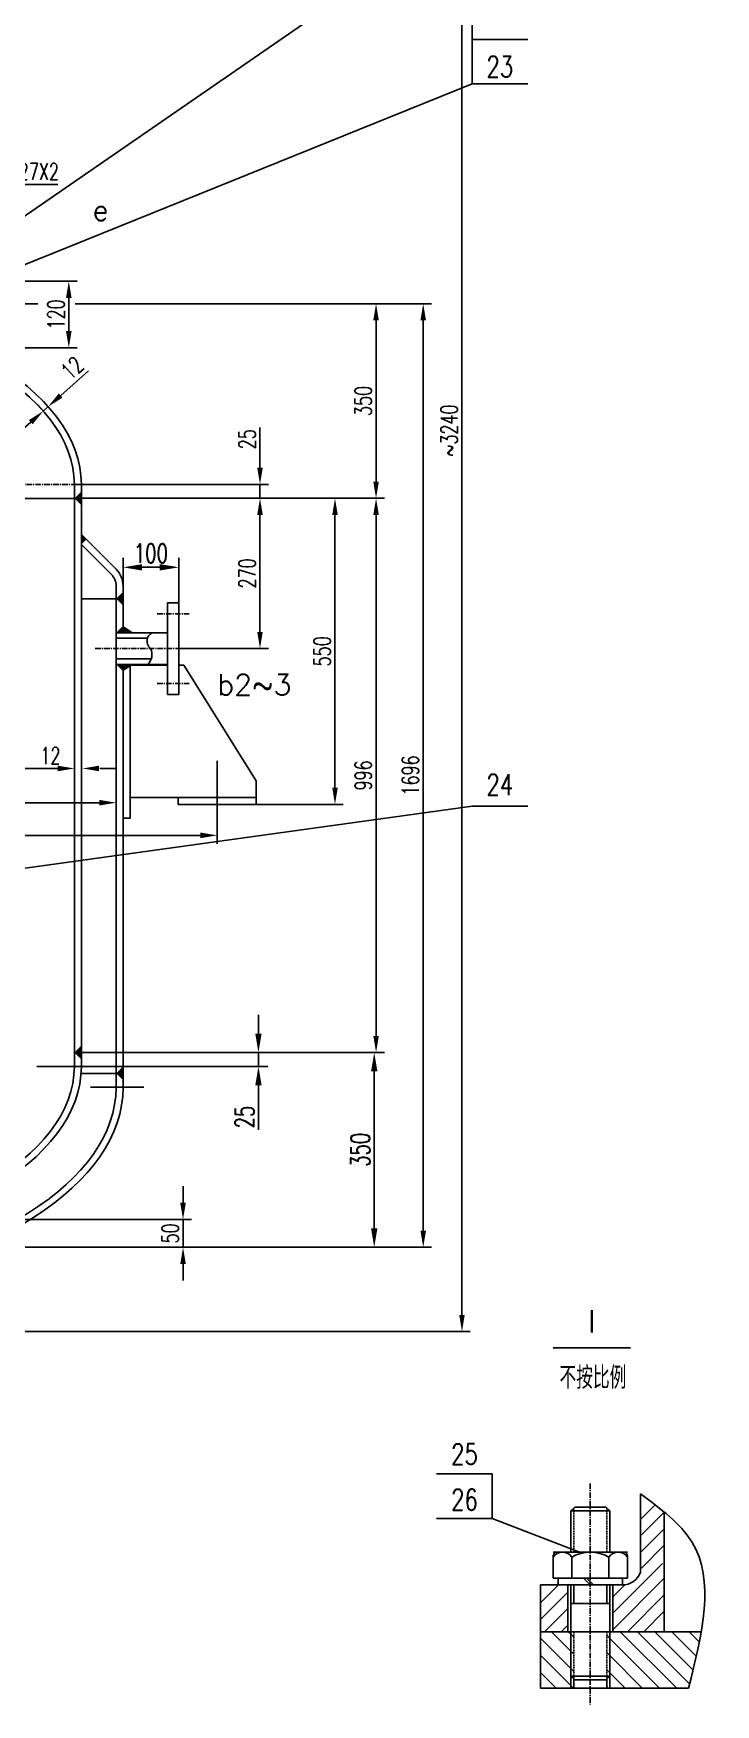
# Model space of a CAD drawing. Extents: x 10804 to 21355, y 4530 to 12940.
# Drawn here: x 13328 to 14554, y 8381 to 11384 of the extents above; entities that cross this region are included whole.
import ezdxf
from ezdxf.enums import TextEntityAlignment as Align

# ---------------------------------------------------------------- set-up
doc = ezdxf.new("R2010")
doc.units = 0
doc.header["$LTSCALE"] = 8
for name, pattern in [('ACAD_ISO10W100', [18, 12, -3, 0, -3]), ('CENTER', [2, 1.25, -0.25, 0.25, -0.25]), ('HIDDEN', [0.375, 0.25, -0.125])]:
    doc.linetypes.add(name, pattern=pattern)
for name, color, linetype in [('1', 1, 'Continuous'), ('12', 14, 'Continuous'), ('3', 7, 'HIDDEN'), ('BZ', 7, 'Continuous'), ('HGJ', 1, 'Continuous'), ('HGJX', 2, 'CENTER'), ('hgjy', 7, 'Continuous'), ('JGHF', 5, 'Continuous'), ('sb', 1, 'Continuous'), ('sbx', 2, 'ACAD_ISO10W100'), ('sby', 5, 'Continuous'), ('tank', 1, 'Continuous'), ('tankx', 2, 'ACAD_ISO10W100'), ('tanky', 7, 'Continuous'), ('zz', 1, 'Continuous')]:
    doc.layers.add(name, color=color, linetype=linetype)
doc.styles.add('hzfs', font='simplex.shx', dxfattribs={"width": 0.7, "bigfont": 'hzfs.shx'})
doc.styles.get("Standard").update_dxf_attribs({"font": 'txt', "width": 0.7, "bigfont": 'hztxt.shx'})
doc.dimstyles.get("Standard").update_dxf_attribs({"dimtxt": 0.18, "dimasz": 0.18, "dimexe": 0.18, "dimexo": 0.0625, "dimgap": 0.09, "dimtad": 0, "dimtih": 1, "dimtoh": 1, "dimdec": 4, "dimzin": 0, "dimdsep": 46, "dimtxsty": 'Standard', "dimcen": 0.09, "dimadec": 0, "dimazin": 0, "dimtfac": 1, "dimtdec": 4, "dimtofl": 0, "dimtmove": 0, "dimatfit": 3, "dimfxl": 1, "dimtolj": 1, "dimtzin": 0, "dimarcsym": 0})

# ---------------------------------------------------------------- blocks, each defined once
blk = doc.blocks.new('*D231')
at = {"color": 0, "lineweight": -2}
for p, q in [((12752.5, 12290.1), (14113.1, 12290.1)), ((14098.1, 9081.4), (14098.1, 12260.1)), ((12520, 9051.4), (14113.1, 9051.4))]:
    blk.add_line(p, q, dxfattribs=at)
at = {"color": 0}
for points in [[(14093.1, 12260.1), (14103.1, 12260.1), (14098.1, 12290.1)], [(14093.1, 9081.4), (14103.1, 9081.4), (14098.1, 9051.4)]]:
    blk.add_solid(points, dxfattribs=at)
at = {"layer": 'Defpoints', "color": 0}
for p in [(12751.9, 12290.1), (14098.1, 12290.1), (12519.4, 9051.4)]:
    blk.add_point(p, dxfattribs=at)
at = {"color": 0, "insert": (14075.1, 10670.7), "char_height": 30, "attachment_point": 5, "rotation": 90}
blk.add_mtext('\\A1;~3240', dxfattribs=at)
blk = doc.blocks.new('*D233')
at = {"color": 0, "lineweight": -2}
for p, q in [((11845.5, 10044.6), (11845.5, 9928.3)), ((13658.3, 10045.6), (13658.3, 9928.3)), ((11875.5, 9943.3), (13628.3, 9943.3))]:
    blk.add_line(p, q, dxfattribs=at)
at = {"color": 0}
for points in [[(11875.5, 9948.3), (11875.5, 9938.3), (11845.5, 9943.3)], [(13628.3, 9948.3), (13628.3, 9938.3), (13658.3, 9943.3)]]:
    blk.add_solid(points, dxfattribs=at)
at = {"layer": 'Defpoints', "color": 0}
for p in [(11845.5, 10045.3), (13658.3, 10046.3), (13658.3, 9943.3)]:
    blk.add_point(p, dxfattribs=at)
at = {"color": 0, "insert": (12630.8, 9966.3), "char_height": 30, "attachment_point": 5}
blk.add_mtext('\\A1;%%C1911', dxfattribs=at)
blk = doc.blocks.new('*D234')
at = {"color": 0, "lineweight": -2}
for p, q in [((13821.8, 10549), (13885, 10549)), ((13870, 10029), (13870, 10519)), ((13662.5, 9999), (13885, 9999))]:
    blk.add_line(p, q, dxfattribs=at)
at = {"color": 0}
for points in [[(13865, 10519), (13875, 10519), (13870, 10549)], [(13865, 10029), (13875, 10029), (13870, 9999)]]:
    blk.add_solid(points, dxfattribs=at)
at = {"layer": 'Defpoints', "color": 0}
for p in [(13821.2, 10549), (13870, 10549), (13661.9, 9999)]:
    blk.add_point(p, dxfattribs=at)
at = {"color": 0, "insert": (13847, 10274), "char_height": 30, "attachment_point": 5, "rotation": 90}
blk.add_mtext('\\A1;550', dxfattribs=at)
blk = doc.blocks.new('*D236')
at = {"color": 0, "lineweight": -2}
for p, q in [((13735.3, 10604), (13735.3, 10676.2)), ((13402.5, 10574), (13750.3, 10574)), ((13735.3, 10549), (13735.3, 10574)), ((13402.5, 10549), (13750.3, 10549)), ((13735.3, 10519), (13735.3, 10489))]:
    blk.add_line(p, q, dxfattribs=at)
at = {"color": 0}
for points in [[(13730.3, 10604), (13740.3, 10604), (13735.3, 10574)], [(13730.3, 10519), (13740.3, 10519), (13735.3, 10549)]]:
    blk.add_solid(points, dxfattribs=at)
at = {"layer": 'Defpoints', "color": 0}
for p in [(13401.9, 10574), (13735.3, 10574), (13401.9, 10549)]:
    blk.add_point(p, dxfattribs=at)
at = {"color": 0, "insert": (13712.3, 10655.1), "char_height": 30, "attachment_point": 5, "rotation": 90}
blk.add_mtext('\\A1;25', dxfattribs=at)
blk = doc.blocks.new('*D237')
at = {"color": 0, "lineweight": -2}
for p, q in [((13509.2, 10549), (13750.3, 10549)), ((13735.3, 10519), (13735.3, 10309)), ((13590, 10279), (13750.3, 10279))]:
    blk.add_line(p, q, dxfattribs=at)
at = {"color": 0}
for points in [[(13730.3, 10519), (13740.3, 10519), (13735.3, 10549)], [(13730.3, 10309), (13740.3, 10309), (13735.3, 10279)]]:
    blk.add_solid(points, dxfattribs=at)
at = {"layer": 'Defpoints', "color": 0}
for p in [(13508.5, 10549), (13589.4, 10279), (13735.3, 10279)]:
    blk.add_point(p, dxfattribs=at)
at = {"color": 0, "insert": (13712.3, 10414), "char_height": 30, "attachment_point": 5, "rotation": 90}
blk.add_mtext('\\A1;270', dxfattribs=at)
blk = doc.blocks.new('*D238')
at = {"color": 0, "lineweight": -2}
for p, q in [((13836.8, 10898.8), (14043.5, 10898.8)), ((14028.5, 10868.8), (14028.5, 9233)), ((13838.8, 9203), (14043.5, 9203))]:
    blk.add_line(p, q, dxfattribs=at)
at = {"color": 0}
for points in [[(14023.5, 10868.8), (14033.5, 10868.8), (14028.5, 10898.8)], [(14023.5, 9233), (14033.5, 9233), (14028.5, 9203)]]:
    blk.add_solid(points, dxfattribs=at)
at = {"layer": 'Defpoints', "color": 0}
for p in [(13836.2, 10898.8), (13838.2, 9203), (14028.5, 9203)]:
    blk.add_point(p, dxfattribs=at)
at = {"color": 0, "insert": (14005.5, 10050.9), "char_height": 30, "attachment_point": 5, "rotation": 90}
blk.add_mtext('\\A1;1696', dxfattribs=at)
blk = doc.blocks.new('*D240')
at = {"color": 0, "lineweight": -2}
for p, q in [((12101.9, 10064.1), (12101.9, 10078.5)), ((12131.9, 10063.5), (13371.9, 10063.5)), ((13401.9, 10064.1), (13401.9, 10078.5))]:
    blk.add_line(p, q, dxfattribs=at)
at = {"color": 0}
for points in [[(12131.9, 10068.5), (12131.9, 10058.5), (12101.9, 10063.5)], [(13371.9, 10068.5), (13371.9, 10058.5), (13401.9, 10063.5)]]:
    blk.add_solid(points, dxfattribs=at)
at = {"layer": 'Defpoints', "color": 0}
for p in [(12101.9, 10063.5), (13401.9, 10063.5), (13401.9, 10063.5)]:
    blk.add_point(p, dxfattribs=at)
at = {"color": 0, "insert": (12617.2, 10086.5), "char_height": 30, "attachment_point": 5}
blk.add_mtext('\\A1;%%C1300', dxfattribs=at)
blk = doc.blocks.new('*D241')
at = {"color": 0, "lineweight": -2}
for p, q in [((12026.9, 10002.6), (12026.9, 10017)), ((12056.9, 10002), (13446.9, 10002)), ((13476.9, 9946.2), (13476.9, 10017))]:
    blk.add_line(p, q, dxfattribs=at)
at = {"color": 0}
for points in [[(12056.9, 10007), (12056.9, 9997), (12026.9, 10002)], [(13446.9, 10007), (13446.9, 9997), (13476.9, 10002)]]:
    blk.add_solid(points, dxfattribs=at)
at = {"layer": 'Defpoints', "color": 0}
for p in [(12026.9, 10002), (13476.9, 10002), (13476.9, 9945.5)]:
    blk.add_point(p, dxfattribs=at)
at = {"color": 0, "insert": (12622.4, 10025), "char_height": 30, "attachment_point": 5}
blk.add_mtext('\\A1;%%c1450', dxfattribs=at)
blk = doc.blocks.new('*D242')
at = {"color": 0, "lineweight": -2}
for p, q in [((13402.5, 9553), (13957.5, 9553)), ((13940.5, 9237), (13940.5, 9519)), ((12752.5, 9203), (13957.5, 9203))]:
    blk.add_line(p, q, dxfattribs=at)
at = {"color": 0}
for points in [[(13934.8, 9519), (13946.2, 9519), (13940.5, 9553)], [(13934.8, 9237), (13946.2, 9237), (13940.5, 9203)]]:
    blk.add_solid(points, dxfattribs=at)
at = {"layer": 'Defpoints', "color": 0}
for p in [(13401.9, 9553), (13940.5, 9553), (12751.9, 9203)]:
    blk.add_point(p, dxfattribs=at)
at = {"color": 0, "insert": (13915.5, 9378), "char_height": 34, "attachment_point": 5, "rotation": 90}
blk.add_mtext('\\A1;350', dxfattribs=at)
blk = doc.blocks.new('*D243')
at = {"color": 0, "lineweight": -2}
for p, q in [((13597.1, 9283), (13597.1, 9313)), ((12753.2, 9253), (13612.1, 9253)), ((13597.1, 9253), (13597.1, 9203)), ((13650.8, 9203), (13582.1, 9203)), ((13597.1, 9173), (13597.1, 9143))]:
    blk.add_line(p, q, dxfattribs=at)
at = {"color": 0}
for points in [[(13592.1, 9283), (13602.1, 9283), (13597.1, 9253)], [(13592.1, 9173), (13602.1, 9173), (13597.1, 9203)]]:
    blk.add_solid(points, dxfattribs=at)
at = {"layer": 'Defpoints', "color": 0}
for p in [(12752.5, 9253), (13597.1, 9203), (13651.4, 9203)]:
    blk.add_point(p, dxfattribs=at)
at = {"color": 0, "insert": (13574.1, 9228), "char_height": 30, "attachment_point": 5, "rotation": 90}
blk.add_mtext('\\A1;50', dxfattribs=at)
blk = doc.blocks.new('*D249')
at = {"color": 0, "lineweight": -2}
for p, q in [((13732.5, 9587), (13732.5, 9621)), ((13403.2, 9553), (13749.5, 9553)), ((13732.5, 9553), (13732.5, 9528)), ((13402.5, 9528), (13749.5, 9528)), ((13732.5, 9494), (13732.5, 9414.2))]:
    blk.add_line(p, q, dxfattribs=at)
at = {"color": 0}
for points in [[(13726.8, 9587), (13738.2, 9587), (13732.5, 9553)], [(13726.8, 9494), (13738.2, 9494), (13732.5, 9528)]]:
    blk.add_solid(points, dxfattribs=at)
at = {"layer": 'Defpoints', "color": 0}
for p in [(13402.5, 9553), (13401.9, 9528), (13732.5, 9528)]:
    blk.add_point(p, dxfattribs=at)
at = {"color": 0, "insert": (13707.5, 9437.1), "char_height": 34, "attachment_point": 5, "rotation": 90}
blk.add_mtext('\\A1;25', dxfattribs=at)
blk = doc.blocks.new('*D250')
at = {"color": 0, "lineweight": -2}
for p, q in [((13489.4, 10319.6), (13489.4, 10442)), ((13523.4, 10425), (13555.4, 10425)), ((13589.4, 10362.1), (13589.4, 10442))]:
    blk.add_line(p, q, dxfattribs=at)
at = {"color": 0}
for points in [[(13523.4, 10430.7), (13523.4, 10419.3), (13489.4, 10425)], [(13555.4, 10430.7), (13555.4, 10419.3), (13589.4, 10425)]]:
    blk.add_solid(points, dxfattribs=at)
at = {"layer": 'Defpoints', "color": 0}
for p in [(13589.4, 10425), (13589.4, 10361.5), (13489.4, 10319)]:
    blk.add_point(p, dxfattribs=at)
at = {"color": 0, "insert": (13539.4, 10450), "char_height": 34, "attachment_point": 5}
blk.add_mtext('\\A1;100', dxfattribs=at)
blk = doc.blocks.new('*D252')
at = {"color": 0, "lineweight": -2}
for p, q in [((13403.2, 10898.8), (13958.8, 10898.8)), ((13943.8, 10868.8), (13943.8, 10579)), ((13438.6, 10549), (13958.8, 10549))]:
    blk.add_line(p, q, dxfattribs=at)
at = {"color": 0}
for points in [[(13938.8, 10868.8), (13948.8, 10868.8), (13943.8, 10898.8)], [(13938.8, 10579), (13948.8, 10579), (13943.8, 10549)]]:
    blk.add_solid(points, dxfattribs=at)
at = {"layer": 'Defpoints', "color": 0}
for p in [(13402.6, 10898.8), (13438, 10549), (13943.8, 10549)]:
    blk.add_point(p, dxfattribs=at)
at = {"color": 0, "insert": (13920.8, 10723.9), "char_height": 30, "attachment_point": 5, "rotation": 90}
blk.add_mtext('\\A1;350', dxfattribs=at)
blk = doc.blocks.new('*D253')
at = {"color": 0, "lineweight": -2}
for p, q in [((13300, 10939.3), (13406.9, 10939.3)), ((13391.9, 10909.3), (13391.9, 10849.7)), ((13207.5, 10819.7), (13406.9, 10819.7))]:
    blk.add_line(p, q, dxfattribs=at)
at = {"color": 0}
for points in [[(13386.9, 10909.3), (13396.9, 10909.3), (13391.9, 10939.3)], [(13386.9, 10849.7), (13396.9, 10849.7), (13391.9, 10819.7)]]:
    blk.add_solid(points, dxfattribs=at)
at = {"layer": 'Defpoints', "color": 0}
for p in [(13299.4, 10939.3), (13206.9, 10819.7), (13391.9, 10819.7)]:
    blk.add_point(p, dxfattribs=at)
at = {"color": 0, "insert": (13368.9, 10879.5), "char_height": 30, "attachment_point": 5, "rotation": 90}
blk.add_mtext('\\A1;120', dxfattribs=at)
blk = doc.blocks.new('*D254')
at = {"color": 0, "lineweight": -2}
for p, q in [((13377.3, 10733.8), (13427.2, 10778.4)), ((13354.5, 10714.2), (13344.9, 10725)), ((13345.6, 10706.3), (13336, 10717)), ((13346, 10705.8), (13354.9, 10713.8)), ((13323.6, 10685.9), (13301.2, 10665.9))]:
    blk.add_line(p, q, dxfattribs=at)
at = {"color": 0}
for points in [[(13373.9, 10737.5), (13380.6, 10730), (13354.9, 10713.8)], [(13320.3, 10689.6), (13327, 10682.1), (13346, 10705.8)]]:
    blk.add_solid(points, dxfattribs=at)
at = {"layer": 'Defpoints', "color": 0}
for p in [(13346, 10705.8), (13354.9, 10713.8), (13354.9, 10713.8)]:
    blk.add_point(p, dxfattribs=at)
at = {"color": 0, "insert": (13398.1, 10783.2), "char_height": 30, "attachment_point": 5, "rotation": 41.7794}
blk.add_mtext('\\A1;12', dxfattribs=at)
blk = doc.blocks.new('*D255')
at = {"color": 0, "lineweight": -2}
for p, q in [((13161.3, 11113.1), (13131.3, 11113.1)), ((13191.3, 11062.9), (13191.3, 11128.1)), ((13191.3, 11113.1), (13222.5, 11113.1)), ((13222.5, 11062.9), (13222.5, 11128.1)), ((13252.5, 11113.1), (13372, 11113.1))]:
    blk.add_line(p, q, dxfattribs=at)
at = {"color": 0}
for points in [[(13161.3, 11118.1), (13161.3, 11108.1), (13191.3, 11113.1)], [(13252.5, 11118.1), (13252.5, 11108.1), (13222.5, 11113.1)]]:
    blk.add_solid(points, dxfattribs=at)
at = {"layer": 'Defpoints', "color": 0}
for p in [(13222.5, 11113.1), (13191.3, 11062.3), (13222.5, 11062.3)]:
    blk.add_point(p, dxfattribs=at)
at = {"color": 0, "insert": (13327.3, 11136.1), "char_height": 30, "attachment_point": 5}
blk.add_mtext('\\A1;M27X2', dxfattribs=at)
blk = doc.blocks.new('*D312')
at = {"color": 0, "lineweight": -2}
for p, q in [((13836.8, 10549), (13958.8, 10549)), ((13943.8, 9583), (13943.8, 10519)), ((13821.8, 9553), (13958.8, 9553))]:
    blk.add_line(p, q, dxfattribs=at)
at = {"color": 0}
for points in [[(13938.8, 10519), (13948.8, 10519), (13943.8, 10549)], [(13938.8, 9583), (13948.8, 9583), (13943.8, 9553)]]:
    blk.add_solid(points, dxfattribs=at)
at = {"layer": 'Defpoints', "color": 0}
for p in [(13836.2, 10549), (13943.8, 10549), (13821.2, 9553)]:
    blk.add_point(p, dxfattribs=at)
at = {"color": 0, "insert": (13920.8, 10051), "char_height": 30, "attachment_point": 5, "rotation": 90}
blk.add_mtext('\\A1;996', dxfattribs=at)

msp = doc.modelspace()

# ---------------------------------------------------------------- linework, layer by layer
at = {"color": 0, "linetype": 'ByBlock'}
for p, q in [((12753.85894, 10898.7503), (13336.20552, 10898.7503)), ((13447.57292, 10063.49567), (13477.57292, 10063.49567))]:
    msp.add_line(p, q, dxfattribs=at)
at = {"color": 1}
msp.add_line((13489.4044, 10368.55001), (13414.4044, 10368.55001), dxfattribs=at)
for p, q in [((13658.25954, 9998.96812), (13658.25954, 10077.20252)), ((14293.62897, 8446.27406), (14239.2254, 8500.67763)), ((14281.57504, 8489.26391), (14258.66297, 8512.17598)), ((14293.62897, 8508.1459), (14289.59889, 8512.17598)), ((14299.22897, 8502.5459), (14293.62897, 8508.1459)), ((14363.62897, 8500.01775), (14358.02897, 8505.61775)), ((14452.92, 8410.72672), (14363.62897, 8500.01775)), ((14483.85592, 8410.72672), (14382.40666, 8512.17598)), ((14506.93904, 8418.57952), (14413.34258, 8512.17598)), ((14513.068, 8443.38648), (14444.2785, 8512.17598)), ((14518.9544, 8468.43601), (14475.21442, 8512.17598)), ((14524.38168, 8493.94465), (14506.15035, 8512.17598)), ((14293.62897, 8415.33814), (14239.2254, 8469.74171)), ((14293.62897, 8477.20998), (14281.57504, 8489.26391)), ((14299.22897, 8471.60998), (14293.62897, 8477.20998)), ((14363.62897, 8469.08183), (14358.02897, 8474.68183)), ((14299.22897, 8440.67406), (14293.62897, 8446.27406)), ((14363.62897, 8438.1459), (14358.02897, 8443.7459)), ((14421.98408, 8410.72672), (14363.62897, 8469.08183)), ((14267.30447, 8410.72672), (14239.2254, 8438.80579)), ((14293.62897, 8432.16308), (14293.62897, 8410.72672)), ((14298.24039, 8410.72672), (14293.62897, 8415.33814)), ((14360.11224, 8410.72672), (14358.02897, 8412.80998)), ((14391.04816, 8410.72672), (14363.62897, 8438.1459)), ((14363.62897, 8432.34709), (14363.62897, 8410.72672))]:
    msp.add_line(p, q)
at = {"color": 7, "linetype": 'CENTER'}
msp.add_line((14328.62897, 8778.44105), (14328.62897, 8381.16413), dxfattribs=at)
at = {"color": 1, "linetype": 'Continuous'}
for p, q in [((14239.2254, 8512.17598), (14328.62897, 8512.17598)), ((14418.03254, 8512.17598), (14328.62897, 8512.17598)), ((14300.62897, 8425.39374), (14356.62897, 8425.39374))]:
    msp.add_line(p, q, dxfattribs=at)
msp.add_spline([(14418.90082, 8759.78758), (14510.91995, 8673.74126), (14504.97356, 8410.72672)], degree=3)
at = {"color": 0, "linetype": 'ByBlock'}
msp.add_solid([(13446.25411, 10068.49567), (13446.25411, 10058.49567), (13416.25411, 10063.49567)], dxfattribs=at)
at = {"layer": '1', "color": 1, "linetype": 'Continuous'}
for p, q in [((14418.90082, 8618.89393), (14418.90082, 8759.78758)), ((14300.62897, 8736.17598), (14293.62897, 8729.17598)), ((14293.62897, 8729.17598), (14363.62897, 8729.17598)), ((14293.62897, 8729.17598), (14293.62897, 8655.09265)), ((14300.62897, 8736.17598), (14356.62897, 8736.17598)), ((14356.62897, 8736.17598), (14363.62897, 8729.17598)), ((14363.62897, 8729.17598), (14363.62897, 8655.09265)), ((14461.57192, 8512.17598), (14461.57192, 8726.95763)), ((14261.94306, 8655.09265), (14395.31488, 8655.09265)), ((14265.00556, 8655.09265), (14261.94306, 8648.53015)), ((14265.00556, 8655.09265), (14392.25238, 8655.09265)), ((14392.25238, 8655.09265), (14395.31488, 8648.53015)), ((14261.94306, 8608.42598), (14261.94306, 8648.53015)), ((14295.28602, 8608.42598), (14295.28602, 8646.34265)), ((14361.97193, 8608.42598), (14361.97193, 8646.34265)), ((14395.31488, 8608.42598), (14395.31488, 8648.53015)), ((14386.12657, 8596.17598), (14239.2254, 8596.17598)), ((14239.2254, 8512.17598), (14239.2254, 8596.17598)), ((14261.94306, 8608.42598), (14395.31488, 8608.42598)), ((14270.69306, 8608.42598), (14270.69306, 8596.17598)), ((14288.37897, 8512.17598), (14288.37897, 8596.17598)), ((14293.62897, 8596.17598), (14293.62897, 8432.39374)), ((14328.62897, 8596.17598), (14316.37897, 8608.42598)), ((14322.00243, 8608.42598), (14334.25243, 8596.17598)), ((14363.62897, 8596.17598), (14363.62897, 8512.17598)), ((14368.87897, 8512.17598), (14368.87897, 8596.17598)), ((14386.56488, 8608.42598), (14386.56488, 8596.17598)), ((14293.62897, 8563.08643), (14363.62897, 8563.08643)), ((14239.2254, 8410.72672), (14239.2254, 8512.17598)), ((14293.62897, 8512.17598), (14246.37897, 8512.17598)), ((14293.62897, 8512.17598), (14293.62897, 8512.17598)), ((14293.62897, 8512.17598), (14527.75268, 8512.17598)), ((14363.62897, 8512.17598), (14363.62897, 8512.17598)), ((14363.62897, 8512.17598), (14363.62897, 8432.34709)), ((14239.2254, 8410.72672), (14504.97356, 8410.72672)), ((14300.62897, 8425.39374), (14293.62897, 8432.39374)), ((14293.62897, 8432.39374), (14363.62897, 8432.39374)), ((14299.22897, 8426.79374), (14299.22897, 8410.72672)), ((14356.62897, 8425.39374), (14363.62897, 8432.39374)), ((14358.02897, 8426.79374), (14358.02897, 8410.72672))]:
    msp.add_line(p, q, dxfattribs=at)
for centre, radius, start, end in [((14278.61454, 8634.83547), 20.25718, 34.614666, 145.385334), ((14328.62897, 8587.18893), 67.90372, 60.591514, 119.408486), ((14378.64341, 8634.83547), 20.25718, 34.614666, 145.385334), ((14386.12657, 8631.17598), 35, 270, 339.456638)]:
    msp.add_arc(centre, radius, start, end, dxfattribs=at)
at = {"layer": '12', "color": 7}
for p, q in [((14418.90082, 8713.98993), (14445.05167, 8740.14078)), ((14418.90082, 8684.29145), (14461.57192, 8726.96255)), ((14418.90082, 8654.59296), (14461.57192, 8697.26407)), ((14420.56437, 8626.55802), (14461.57192, 8667.56558)), ((14368.87897, 8545.17415), (14458.38448, 8634.67966)), ((14271.38839, 8596.17598), (14239.2254, 8564.013)), ((14368.87897, 8515.47566), (14461.57192, 8608.1686)), ((14368.87897, 8574.87264), (14390.45044, 8596.44409)), ((14288.37897, 8583.46809), (14239.2254, 8534.31452)), ((14395.27778, 8512.17598), (14461.57192, 8578.47012)), ((14288.37897, 8553.7696), (14246.37897, 8511.7696)), ((14424.97626, 8512.17598), (14461.57192, 8548.77164))]:
    msp.add_line(p, q, dxfattribs=at)
at = {"layer": '12', "color": 1, "linetype": 'Continuous'}
msp.add_line((14276.48384, 8512.17598), (14288.37897, 8524.07112), dxfattribs=at)
at = {"layer": '3', "color": 7}
for p, q in [((14299.22897, 8734.77598), (14299.22897, 8655.09265)), ((14358.02897, 8734.77598), (14358.02897, 8655.09265)), ((14299.22897, 8596.17598), (14299.22897, 8563.08643)), ((14358.02897, 8596.17598), (14358.02897, 8563.08643)), ((14299.22897, 8512.17598), (14299.22897, 8426.79374)), ((14358.02897, 8512.17598), (14358.02897, 8426.79374))]:
    msp.add_line(p, q, dxfattribs=at)
at = {"layer": '3', "color": 1, "linetype": 'Continuous'}
for p, q in [((14293.62897, 8432.39374), (14293.62897, 8432.16308)), ((14363.62897, 8432.39374), (14363.62897, 8432.34709))]:
    msp.add_line(p, q, dxfattribs=at)
at = {"layer": 'BZ'}
for points in [[(13228.76081, 10998.38796), (14116.16667, 11611.30772), (14216.16667, 11611.30772)], [(14116.16667, 11373.66563), (14116.16667, 11453.66563), (14216.16667, 11453.66563)], [(14116.16667, 11293.66563), (14116.16667, 11373.66563), (14216.16667, 11373.66563)], [(13279.4044, 10955.42045), (14116.16667, 11293.66563), (14216.16667, 11293.66563)], [(12751.9044, 9806.52033), (14116.16667, 9995.62006), (14216.16667, 9995.62006)], [(14152.62115, 8715.77591), (14152.62115, 8795.77591), (14052.62115, 8795.77591)], [(14314.12069, 8653.52463), (14152.62115, 8715.77591), (14052.62115, 8715.77591)]]:
    msp.add_lwpolyline(points, dxfattribs=at)
at = {"layer": 'Defpoints', "color": 0, "linetype": 'ByBlock'}
for p in [(13414.4044, 10573.96812), (13401.9044, 10548.96812), (13476.9044, 10368.55001), (13591.9044, 9998.96812), (13821.19632, 9202.96812)]:
    msp.add_point(p, dxfattribs=at)
at = {"layer": 'HGJ'}
for p, q in [((13569.4044, 10307.46812), (13476.9044, 10307.46812)), ((13533.13671, 10297.46812), (13476.9044, 10297.46812)), ((13539.97814, 10260.46812), (13476.9044, 10260.46812)), ((13569.4044, 10250.46812), (13476.9044, 10250.46812))]:
    msp.add_line(p, q, dxfattribs=at)
msp.add_lwpolyline([(13569.4044, 10196.46812), (13569.4044, 10361.46812), (13589.4044, 10361.46812), (13589.4044, 10196.46812), (13569.4044, 10196.46812)], dxfattribs=at)
at = {"layer": 'HGJX'}
for p, q in [((13550.6544, 10341.46812), (13608.1544, 10341.46812)), ((13439.4044, 10278.96812), (13626.9044, 10278.96812)), ((13550.6544, 10216.46812), (13608.1544, 10216.46812))]:
    msp.add_line(p, q, dxfattribs=at)
at = {"layer": 'hgjy', "color": 7}
msp.add_line((14261.98288, 9022.40372), (14400.77911, 9022.40372), dxfattribs=at)
at = {"layer": 'hgjy'}
for centre, radius, start, end in [((13549.44435, 10292.40321), 17.07607, 118.0882739, 231.88549859), ((13517.27654, 10268.43168), 24.05787, 311.69629471, 25.97394493)]:
    msp.add_arc(centre, radius, start, end, dxfattribs=at)
at = {"layer": 'JGHF'}
for points in [[(13476.9044, 10307.46812), (13508.1544, 10307.46812), (13489.4044, 10319.96812)], [(13476.9044, 10250.46812), (13508.1544, 10250.46812), (13489.4044, 10237.96812)]]:
    msp.add_solid(points, dxfattribs=at)
at = {"layer": 'sb'}
for p, q in [((13414.4044, 10483.96812), (13476.95644, 10421.41608)), ((13414.4044, 10466.29312), (13468.1176, 10412.57992)), ((13476.9044, 9490.46812), (13476.9044, 10391.36671)), ((13489.4044, 10307.46812), (13489.4044, 10391.36405)), ((13489.4044, 10307.46812), (13489.4044, 10350.46812)), ((13489.4044, 9490.46812), (13489.4044, 10250.46812)), ((13489.4044, 9515.46812), (13414.4044, 9515.46812))]:
    msp.add_line(p, q, dxfattribs=at)
for centre, radius in [((13446.9044, 10391.36671), 30), ((13446.9044, 10391.36405), 42.5)]:
    msp.add_arc(centre, radius, 0, 45, dxfattribs=at)
for major_axis, ratio, start_param in [((-725, 0), 0.5, 1.8074827852), ((-737.5, 0), 0.5084745763, 1.8033965239)]:
    msp.add_ellipse((12751.9044, 9490.46812), major_axis=major_axis, ratio=ratio, start_param=start_param, end_param=3.1415926536, dxfattribs=at)
at = {"layer": 'sbx'}
msp.add_line((13526.9044, 9490.46812), (13410.30219, 9490.46812), dxfattribs=at)
at = {"layer": 'sby'}
for points in [[(13414.4044, 10466.29312), (13414.4044, 10483.96812), (13423.24323, 10475.12929)], [(13476.9044, 9515.46812), (13489.4044, 9527.96812), (13489.4044, 9502.96812)]]:
    msp.add_solid(points, dxfattribs=at)
at = {"layer": 'tank'}
for p, q in [((13401.9044, 10573.96812), (13401.9044, 9527.96812)), ((13414.4044, 10573.96812), (13414.4044, 9527.96812)), ((13235.4044, 10548.96812), (13414.4044, 10548.96812))]:
    msp.add_line(p, q, dxfattribs=at)
for centre, major_axis, ratio, start_param, end_param in [((12751.9044, 10573.96812), (-650, 0), 0.5, 3.1415926536, 3.8735822097), ((12751.9044, 10573.96812), (-662.5, 0), 0.5094339623, 3.1415926536, 3.8731260616), ((12751.9044, 9527.96812), (650, 0), 0.5, 4.8393961057, 6.2831853072), ((12751.9044, 9527.96812), (662.5, 0), 0.5094339623, -1.446198163, 0)]:
    msp.add_ellipse(centre, major_axis=major_axis, ratio=ratio, start_param=start_param, end_param=end_param, dxfattribs=at)
at = {"layer": 'tankx', "color": 7, "linetype": 'CENTER'}
msp.add_line((12051.9044, 10573.96812), (13451.9044, 10573.96812), dxfattribs=at)
at = {"layer": 'tankx', "color": 7, "linetype": 'CENTER', "ltscale": 0.3}
msp.add_line((13334.22789, 9527.96812), (13451.9044, 9527.96812), dxfattribs=at)
at = {"layer": 'tanky'}
for points in [[(13401.9044, 10548.96812), (13414.4044, 10561.46812), (13414.4044, 10536.46812)], [(13476.9044, 10368.55001), (13489.4044, 10381.05001), (13489.4044, 10356.05001)], [(13401.9044, 9552.96812), (13414.4044, 9565.46812), (13414.4044, 9540.46812)]]:
    msp.add_solid(points, dxfattribs=at)
at = {"layer": 'zz'}
for points in [[(13501.9044, 10250.46812), (13501.9044, 9973.96812), (13489.4044, 9973.96812)], [(13589.4044, 10248.96812), (13598.25954, 10248.96812), (13728.25954, 10041.46812), (13728.25954, 10011.46812), (13728.25954, 9998.96812), (13588.25954, 9998.96812), (13588.25954, 10011.46812), (13501.9044, 10011.46812), (13728.25954, 10011.46812)], [(13501.9044, 10248.96812), (13569.4044, 10248.96812)]]:
    msp.add_lwpolyline(points, dxfattribs=at)

# ---------------------------------------------------------------- texts
at = {"color": 0, "linetype": 'ByBlock', "insert": (13358.91272, 10086.49567), "char_height": 30, "attachment_point": 5}
msp.add_mtext('12', dxfattribs=at)
at = {"layer": 'BZ', "style": 'hzfs', "width": 0.75}
for s, p in [('23', (14166.16667, 11305.91904)), ('24', (14166.16667, 10015.62006)), ('25', (14102.62115, 8812.48937)), ('26', (14102.62115, 8730.53879))]:
    msp.add_text(s, height=37.5, dxfattribs=at).set_placement(p, align=Align.CENTER)
at = {"layer": 'hgjy'}
for s, p in [('e', (13448.92143, 11066.76499)), ('b2~3', (13725.16014, 10214.23971))]:
    msp.add_text(s, height=37.5, dxfattribs=at).set_placement(p, align=Align.MIDDLE)
at = {"layer": 'hgjy', "color": 7, "style": 'hzfs', "width": 0.75}
for s, p in [('I', (14331.64763, 9049.85642)), ('不按比例', (14333.33877, 8948.6822))]:
    msp.add_text(s, height=40, dxfattribs=at).set_placement(p, align=Align.CENTER)

# ---------------------------------------------------------------- dimensions: what is measured, and where the dimension line sits
for base, p1, p2, text, override, picture, middle in [((14098.09993, 12290.06812), (12519.4044, 9051.39478), (12751.9044, 12290.06812), '~3240', {"dimtxt": 30, "dimasz": 30, "dimexe": 15, "dimexo": 0.625, "dimgap": 8, "dimtad": 1, "dimtih": 0, "dimtoh": 0, "dimdec": 0, "dimzin": 8, "dimlunit": 6, "dimcen": 2.5, "dimtdec": 0, "dimtofl": 1}, '*D231', (14075.09993, 10670.73145)), ((14028.52344, 9202.96812), (13836.19632, 10898.7503), (13838.19632, 9202.96812), '1696', {"dimtxt": 30, "dimasz": 30, "dimexe": 15, "dimexo": 0.625, "dimgap": 8, "dimtad": 1, "dimtih": 0, "dimtoh": 0, "dimdec": 0, "dimzin": 8, "dimlunit": 6, "dimcen": 2.5, "dimtdec": 0, "dimtofl": 1}, '*D238', (14005.52344, 10050.85921)), ((13735.27031, 10278.96812), (13508.5478, 10548.96812), (13589.4044, 10278.96812), '270', {"dimtxt": 30, "dimasz": 30, "dimexe": 15, "dimexo": 0.625, "dimgap": 8, "dimtad": 1, "dimtih": 0, "dimtoh": 0, "dimdec": 0, "dimzin": 8, "dimlunit": 6, "dimcen": 2.5, "dimtdec": 0, "dimtofl": 1}, '*D237', (13712.27031, 10413.96812)), ((13870.02371, 10548.96812), (13661.9044, 9998.96812), (13821.19632, 10548.96812), '550', {"dimtxt": 30, "dimasz": 30, "dimexe": 15, "dimexo": 0.625, "dimgap": 8, "dimtad": 1, "dimtih": 0, "dimtoh": 0, "dimdec": 0, "dimzin": 8, "dimlunit": 6, "dimcen": 2.5, "dimtdec": 0, "dimtofl": 1}, '*D234', (13847.02371, 10273.96812)), ((13943.82153, 10548.96812), (13821.19632, 9552.96812), (13836.19632, 10548.96812), '996', {"dimtxt": 30, "dimasz": 30, "dimexe": 15, "dimexo": 0.625, "dimgap": 8, "dimtad": 1, "dimtih": 0, "dimtoh": 0, "dimdec": 0, "dimzin": 8, "dimlunit": 6, "dimcen": 2.5, "dimtdec": 0, "dimtofl": 1}, '*D312', (13920.82153, 10050.96812)), ((13597.07412, 9202.96812), (12752.5294, 9252.96795), (13651.44312, 9202.96812), '50', {"dimtxt": 30, "dimasz": 30, "dimexe": 15, "dimexo": 0.625, "dimgap": 8, "dimtad": 1, "dimtih": 0, "dimtoh": 0, "dimzin": 8, "dimlunit": 6, "dimcen": 2.5, "dimtofl": 1}, '*D243', (13574.07412, 9227.96804))]:
    dim = msp.add_linear_dim(base=base, p1=p1, p2=p2, angle=90, text=text, dimstyle='Standard', override=override)
    dim.commit()
    dim.dimension.update_dxf_attribs({"geometry": picture, "text_midpoint": middle})
dim = msp.add_linear_dim(base=(13222.5437, 11113.05857), p1=(13191.2651, 11062.2812), p2=(13222.5437, 11062.2812), text='M27X2', dimstyle='Standard', override={"dimtxt": 30, "dimasz": 30, "dimexe": 15, "dimexo": 0.625, "dimgap": 8, "dimtad": 1, "dimtih": 0, "dimtoh": 0, "dimdec": 0, "dimzin": 8, "dimlunit": 6, "dimcen": 2.5, "dimtdec": 0, "dimtofl": 1})
dim.commit()
dim.dimension.update_dxf_attribs({"geometry": '*D255', "text_midpoint": (13327.2937, 11136.05857)})
for base, p1, p2, override, picture, middle in [((13391.91436, 10819.72936), (13299.4044, 10939.2812), (13206.9044, 10819.72936), {"dimtxt": 30, "dimasz": 30, "dimexe": 15, "dimexo": 0.625, "dimgap": 8, "dimtad": 1, "dimtih": 0, "dimtoh": 0, "dimdec": 0, "dimzin": 8, "dimlunit": 6, "dimcen": 2.5, "dimtdec": 0, "dimtofl": 1}, '*D253', (13368.91436, 10879.50528)), ((13943.82153, 10548.96812), (13402.61097, 10898.7503), (13437.98974, 10548.96812), {"dimtxt": 30, "dimasz": 30, "dimexe": 15, "dimexo": 0.625, "dimgap": 8, "dimtad": 1, "dimtih": 0, "dimtoh": 0, "dimdec": 0, "dimzin": 8, "dimlunit": 6, "dimcen": 2.5, "dimtdec": 0, "dimtofl": 1}, '*D252', (13920.82153, 10723.85921)), ((13735.27031, 10573.96812), (13401.9044, 10548.96812), (13401.9044, 10573.96812), {"dimtxt": 30, "dimasz": 30, "dimexe": 15, "dimexo": 0.625, "dimgap": 8, "dimtad": 1, "dimtih": 0, "dimtoh": 0, "dimdec": 0, "dimzin": 8, "dimlunit": 6, "dimcen": 2.5, "dimtdec": 0, "dimtofl": 1}, '*D236', (13712.27031, 10655.09312)), ((13732.51013, 9527.96812), (13402.5294, 9552.96812), (13401.9044, 9527.96812), {"dimtxt": 34, "dimasz": 34, "dimexe": 17, "dimexo": 0.625, "dimgap": 8, "dimtad": 1, "dimtih": 0, "dimtoh": 0, "dimdec": 0, "dimzin": 8, "dimlunit": 6, "dimcen": 2.5, "dimtdec": 0, "dimtofl": 1}, '*D249', (13707.51013, 9437.09312)), ((13940.50734, 9552.96812), (12751.9044, 9202.96812), (13401.9044, 9552.96812), {"dimtxt": 34, "dimasz": 34, "dimexe": 17, "dimexo": 0.625, "dimgap": 8, "dimtad": 1, "dimtih": 0, "dimtoh": 0, "dimdec": 0, "dimzin": 8, "dimlunit": 6, "dimcen": 2.5, "dimtdec": 0, "dimtofl": 1}, '*D242', (13915.50734, 9377.96812))]:
    dim = msp.add_linear_dim(base=base, p1=p1, p2=p2, angle=90, dimstyle='Standard', override=override)
    dim.commit()
    dim.dimension.update_dxf_attribs({"geometry": picture, "text_midpoint": middle})
dim = msp.add_aligned_dim(p1=(13345.99249, 10705.83865), p2=(13354.88329, 10713.78219), distance=0, text='12', dimstyle='Standard', override={"dimtxt": 30, "dimasz": 30, "dimexe": 15, "dimexo": 0.625, "dimgap": 8, "dimtad": 1, "dimtih": 0, "dimtoh": 0, "dimdec": 0, "dimzin": 8, "dimlunit": 6, "dimcen": 2.5, "dimtdec": 0, "dimtofl": 1})
dim.commit()
dim.dimension.update_dxf_attribs({"geometry": '*D254', "text_midpoint": (13398.09791, 10783.23538)})
dim = msp.add_linear_dim(base=(13589.4044, 10424.99232), p1=(13489.4044, 10318.96812), p2=(13589.4044, 10361.46812), dimstyle='Standard', override={"dimtxt": 34, "dimasz": 34, "dimexe": 17, "dimexo": 0.625, "dimgap": 8, "dimtad": 1, "dimtih": 0, "dimtoh": 0, "dimdec": 0, "dimzin": 8, "dimlunit": 6, "dimcen": 2.5, "dimtdec": 0, "dimtofl": 1})
dim.commit()
dim.dimension.update_dxf_attribs({"geometry": '*D250', "text_midpoint": (13539.4044, 10449.99232)})
for base, p1, p2, text, picture, middle in [((13401.9044, 10063.49567), (12101.9044, 10063.49567), (13401.9044, 10063.49567), '%%C1300', '*D240', (12617.16317, 10063.49567)), ((13658.25954, 9943.27768), (11845.54926, 10045.25959), (13658.25954, 10046.27248), '%%C1911', '*D233', (12630.80764, 9943.27768)), ((13476.9044, 10002.00296), (12026.9044, 10002.00296), (13476.9044, 9945.54138), '%%c1450', '*D241', (12622.39636, 10002.00296))]:
    dim = msp.add_linear_dim(base=base, p1=p1, p2=p2, text=text, dimstyle='Standard', override={"dimtxt": 30, "dimasz": 30, "dimexe": 15, "dimexo": 0.625, "dimgap": 8, "dimtad": 1, "dimtih": 0, "dimtoh": 0, "dimdec": 0, "dimzin": 8, "dimlunit": 6, "dimcen": 2.5, "dimtdec": 0, "dimtofl": 1})
    dim.commit()
    dim.dimension.update_dxf_attribs({"geometry": picture, "text_midpoint": middle, "dimtype": 160})

doc.saveas('drawing.dxf')
